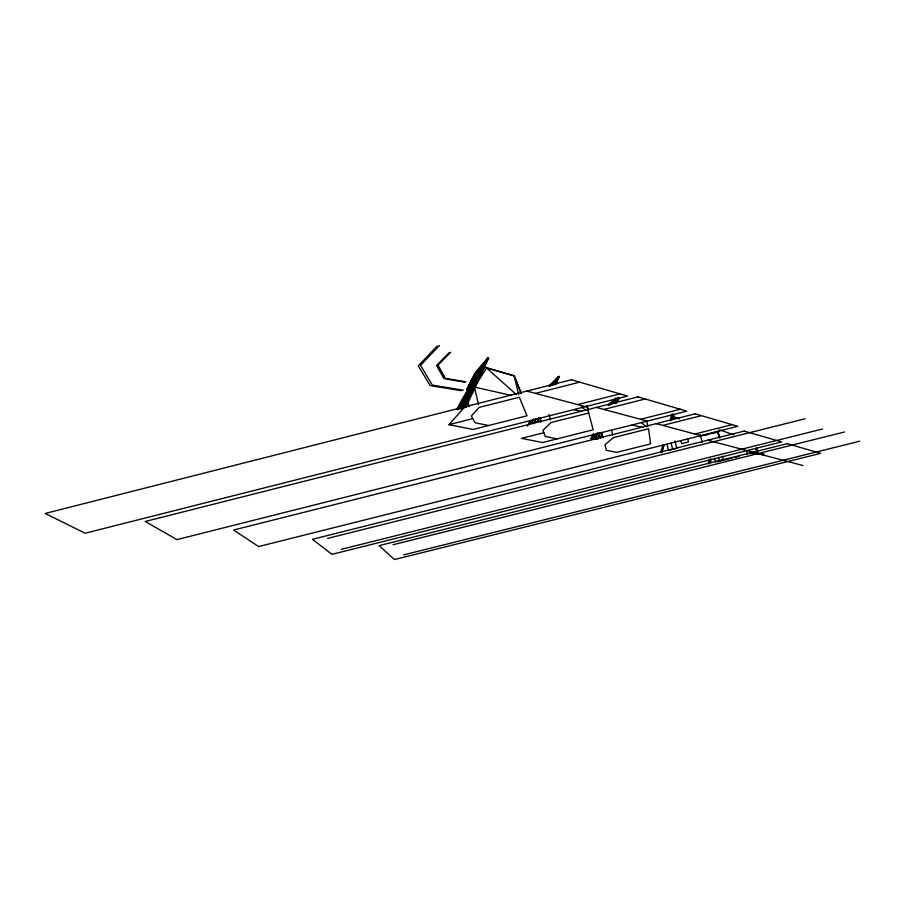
<?xml version="1.0" encoding="UTF-8"?>
<svg xmlns="http://www.w3.org/2000/svg" width="905" height="905" viewBox="0 0 905 905"><rect width="100%" height="100%" fill="white"/><g stroke="black" fill="none" stroke-linecap="round" stroke-linejoin="round"><path stroke-width="1.36" d="M710.798 462.512L710.821 460.362M719.407 460.849L718.468 457.364M756.207 450.554L756.58 447.794L757.881 452.477M671.159 419.728L672.72 414.286M718.004 433.687L719.17 429.66M670.096 420.802L672.076 414.06M671.261 417.341L671.917 415.135M671.487 420.44L672.675 416.424L679.304 418.8M709.486 459.367L708.321 463.258L709.124 463.043L710.244 459.536M663.048 444.751L660.865 451.946L661.713 451.708L663.727 445.531M709.113 463.892L710.663 458.926M661.815 452.636L664.225 444.378M594.698 435.497L593.827 437.839L595.66 438.235L597.413 433.563M597.707 433.608L595.954 438.28L597.786 438.665L599.97 432.839M598.137 438.767L600.32 432.941L602.13 433.337L600.4 437.997M600.671 438.031L602.413 433.382M531.755 423.144L533.169 419.388M533.848 423.597L535.737 418.608M534.176 423.642L536.065 418.653M537.208 421.606L538.622 417.872M537.604 421.707L539.018 417.986L541.088 418.438M466.358 407.352L468.066 402.917M467.24 406.368L468.519 403.053M468.7 386.91L471.29 380.258M617.459 402.239L619.337 397.748M613.567 403.562L615.762 398.438L614.303 399.739L612.662 403.573M615.966 398.268L613.771 403.392L617.12 397.996M615.705 403.517L616.803 400.938L615.332 402.25M618.047 397.974L615.468 401.854M615.875 403.483L618.579 397.182M609.608 405.463L612.402 401.413L611.305 403.969M611.52 403.8L614.065 399.942L612.425 403.777M555.794 384.749L559.46 376.401L558.294 376.695L548.95 386.084M550.217 386.277L552.819 382.487L551.835 384.659M551.575 385.519L554.471 380.824M552.514 385.179L556.1 379.195L553.645 384.659M554.833 384.421L558.294 376.695M472.84 392.351L471.211 392.77L456.787 409.105L469.842 385.915L466.561 389.682L474.967 372.939L487.422 358.493L488.666 358.176L465.996 407.16L464.197 407.612L448.959 424.671L473.089 429.445L527.027 415.791L519.312 397.227L479.175 407.42L471.358 415.983L475.057 422.748L488.564 425.531M593.567 435.701L592.447 438.111L591.044 438.461L593.352 433.642M457.455 409.852L459.864 406.051M458.564 409.06L461.539 404.06L459.31 408.766M459.536 408.483L463.089 402.295M460.294 408.189L464.593 400.587L460.475 407.963M461.403 409.06L464.423 404.003L462.727 407.567M462.908 407.363L465.939 402.284M463.111 408.246L467.489 400.496M464.197 407.612L487.32 358.029L488.496 358.369L487.026 358.369L488.202 358.719L488.383 357.916M531.178 421.142L530.104 423.393L533.927 419.66M527.423 426.198L530.262 420.395M478.202 379.546L484.548 367.068L514.187 375.982L521.122 392.996M521.065 393.234L514.266 375.767L486.63 368.007L474.39 387.035L511.144 395.383M477.399 370.394L473.338 377.679L479.05 368.426L474.978 375.733M480.623 366.615L476.539 373.946L482.161 364.839L478.078 372.193M483.745 363.018L479.639 370.383L485.295 361.219L481.177 368.618M486.89 359.342L482.761 366.751L484.141 365.179M478.756 369.647L481.336 366.672M483.044 364.681L488.666 358.176M477.693 372.837L473.609 380.179L479.231 371.073L475.136 378.426M480.804 369.263L476.697 376.638L482.342 367.487L478.225 374.885M483.949 365.62L479.808 373.041L481.177 371.469M473.168 380.892L469.084 388.222L474.729 379.116L470.634 386.458M476.268 377.362L472.161 384.727L477.829 375.564M480.962 371.944L476.822 379.376L478.179 377.826M473.711 382.951L479.367 373.799L475.238 381.209M470.148 387.261L466.064 394.603L471.709 385.496L467.614 392.849M473.236 383.754L469.129 391.141L474.797 381.978M477.919 378.392L473.768 385.835L475.125 384.286M470.679 389.376L476.324 380.224L472.195 387.645M468.609 392.001L464.514 399.365L470.136 390.27L466.018 397.668M471.697 388.505L467.568 395.915L473.213 386.763L469.084 394.195M474.797 384.942L470.645 392.397L472.003 390.87M456.991 409.275L458.281 407.804M466.143 398.822L462.014 406.221L467.636 397.159M469.152 395.417L463.496 404.58M470.713 393.63L465 402.872M466.55 401.096L467.896 399.58M460.068 408.879L461.38 407.397M461.607 407.137L462.93 405.644M463.315 407.985L464.661 406.481M437.228 345.993L418.291 365.846L430.169 385.598L461.335 390.711M439.525 345.439L420.531 365.303L432.319 385.077L463.428 390.213M449.174 352.611L436.561 365.496L443.948 378.629L464.604 382.182M450.667 352.249L438.02 365.145L445.373 378.29L466.007 381.842M549.776 385.519L551.19 384.105M557.774 377.487L553.883 384.399L555.319 382.962M550.093 385.802L554.776 381.096M557.582 378.279L559.46 376.401M553.713 384.817L555.15 383.381M533.373 419.117L528.611 423.766L540.941 420.655M608.307 404.795L615.524 398.347M609.257 404.196L610.705 402.917M608.341 405.44L614.54 399.92M597.311 433.031L591.044 438.461L595.173 439.344M598.725 432.681L592.447 438.111L597.639 439.197M481.347 369.512L484.548 367.068M466.086 406.741L468.643 406.096M535.489 393.381L579.709 382.159M448.959 424.671L472.806 418.63M577.684 404.592L620.038 393.867M540.33 418.246L540.975 418.087M543.826 432.714L521.472 438.359L542.57 442.556L593.205 429.785L588.702 413.031L551.122 422.522L542.887 430.339L545.285 436.448L557.095 438.891M603.816 409.433L645.208 398.981M640.536 419.275L680.3 409.252M662.686 425.407L701.432 415.655M694.848 434.015L732.156 424.649M700.085 436.165L718.038 431.651L719.758 438.009M704.678 435.271L708.626 434.276M711.273 433.619L716.545 432.296M680.82 440.565L681.646 443.688L688.524 441.923L687.71 438.846M669.61 450.192L671.68 449.627M675.82 448.586L672.72 449.412L671.103 443.28M327.576 538.418L805.099 418.766M341.196 549.358L822.645 428.97M756.048 449.321L756.851 449.118M717.269 461.844L721.375 460.826M724.113 460.136L732.315 458.088M735.052 457.41L739.159 456.38M393.008 544.753L844.512 431.99M403.653 554.878L859.75 441.188M468.858 389.806L468.598 387.17L469.695 387.023L470.227 388.064M748.164 453.428L763.82 453.778M600.49 432.477L602.311 432.884M573.713 409.626L581.892 411.481M632.131 425.022L643.082 427.511M707.687 440.215L763.899 455.068M752.79 452.274L803.007 465.532M526.834 391.084L585.456 406.65M596.316 407.42L647.335 421.097M656.136 423.642L700.809 435.61M720.504 430.135L733.797 434.886M641.249 422.341L646.475 426.922M581.485 406.639L585.603 410.293M486.63 368.007L516.246 394.49M468.598 387.17L469.141 388.211M718.219 433.257L719.271 437.149M722.382 456.335L723.333 459.864L715.493 461.822L714.554 458.303M587.074 405.723L588.058 409.399M746.376 450.611L747.36 454.333M674.915 440.961L676.861 448.326M666.951 444.265L668.569 450.452M646.487 420.768L647.878 426.097M700.278 434.717L702.28 442.5M611.429 429.954L612.73 435.056M601.825 432.454L603.205 437.918M587.074 405.983L588.001 409.66M587.04 406.402L588.702 413.031M549.12 414.343L550.455 419.796M539.934 418.178L540.919 422.228M514.187 375.982L518.667 394.58M474.718 388.403L478.541 404.705M467.908 401.187L469.163 406.571M670.944 418.449L671.012 419.332M670.956 419.682L671.024 420.565M670.865 418.721L670.933 419.603M672.675 416.424L672.856 418.936M673.693 414.275L673.976 418.325M471.596 379.885L468.858 385.643L472.908 378.369L471.596 379.885M463.88 397.397L459.819 404.693L463.88 397.397M464.118 397.148L461.346 402.985L465.43 395.655L464.118 397.148M473.145 378.12L470.419 383.878L474.469 376.582L473.145 378.12M465.747 395.247L462.975 401.096L467.059 393.754L465.747 395.247M474.786 376.175L472.048 381.955L476.121 374.636L474.786 376.175M613.386 437.613L604.936 444.728L606.305 450.249L616.69 452.387L650.593 443.88L648.568 428.755L613.386 437.613M571.44 379.749L45.25 513.452L85.127 533.237L627.47 396.028L571.44 379.749M638.036 396.876L145.219 521.484L176.939 539.595L686.782 411.164L638.036 396.876M695.176 413.823L233.581 530.025L258.638 546.552L737.858 426.312L695.176 413.823M744.17 431.074L312.406 539.301L331.943 554.335L781.694 441.923L744.17 431.074M787.248 443.665L379.116 545.636L394.456 559.562L820.722 453.337L787.248 443.665"/></g></svg>
